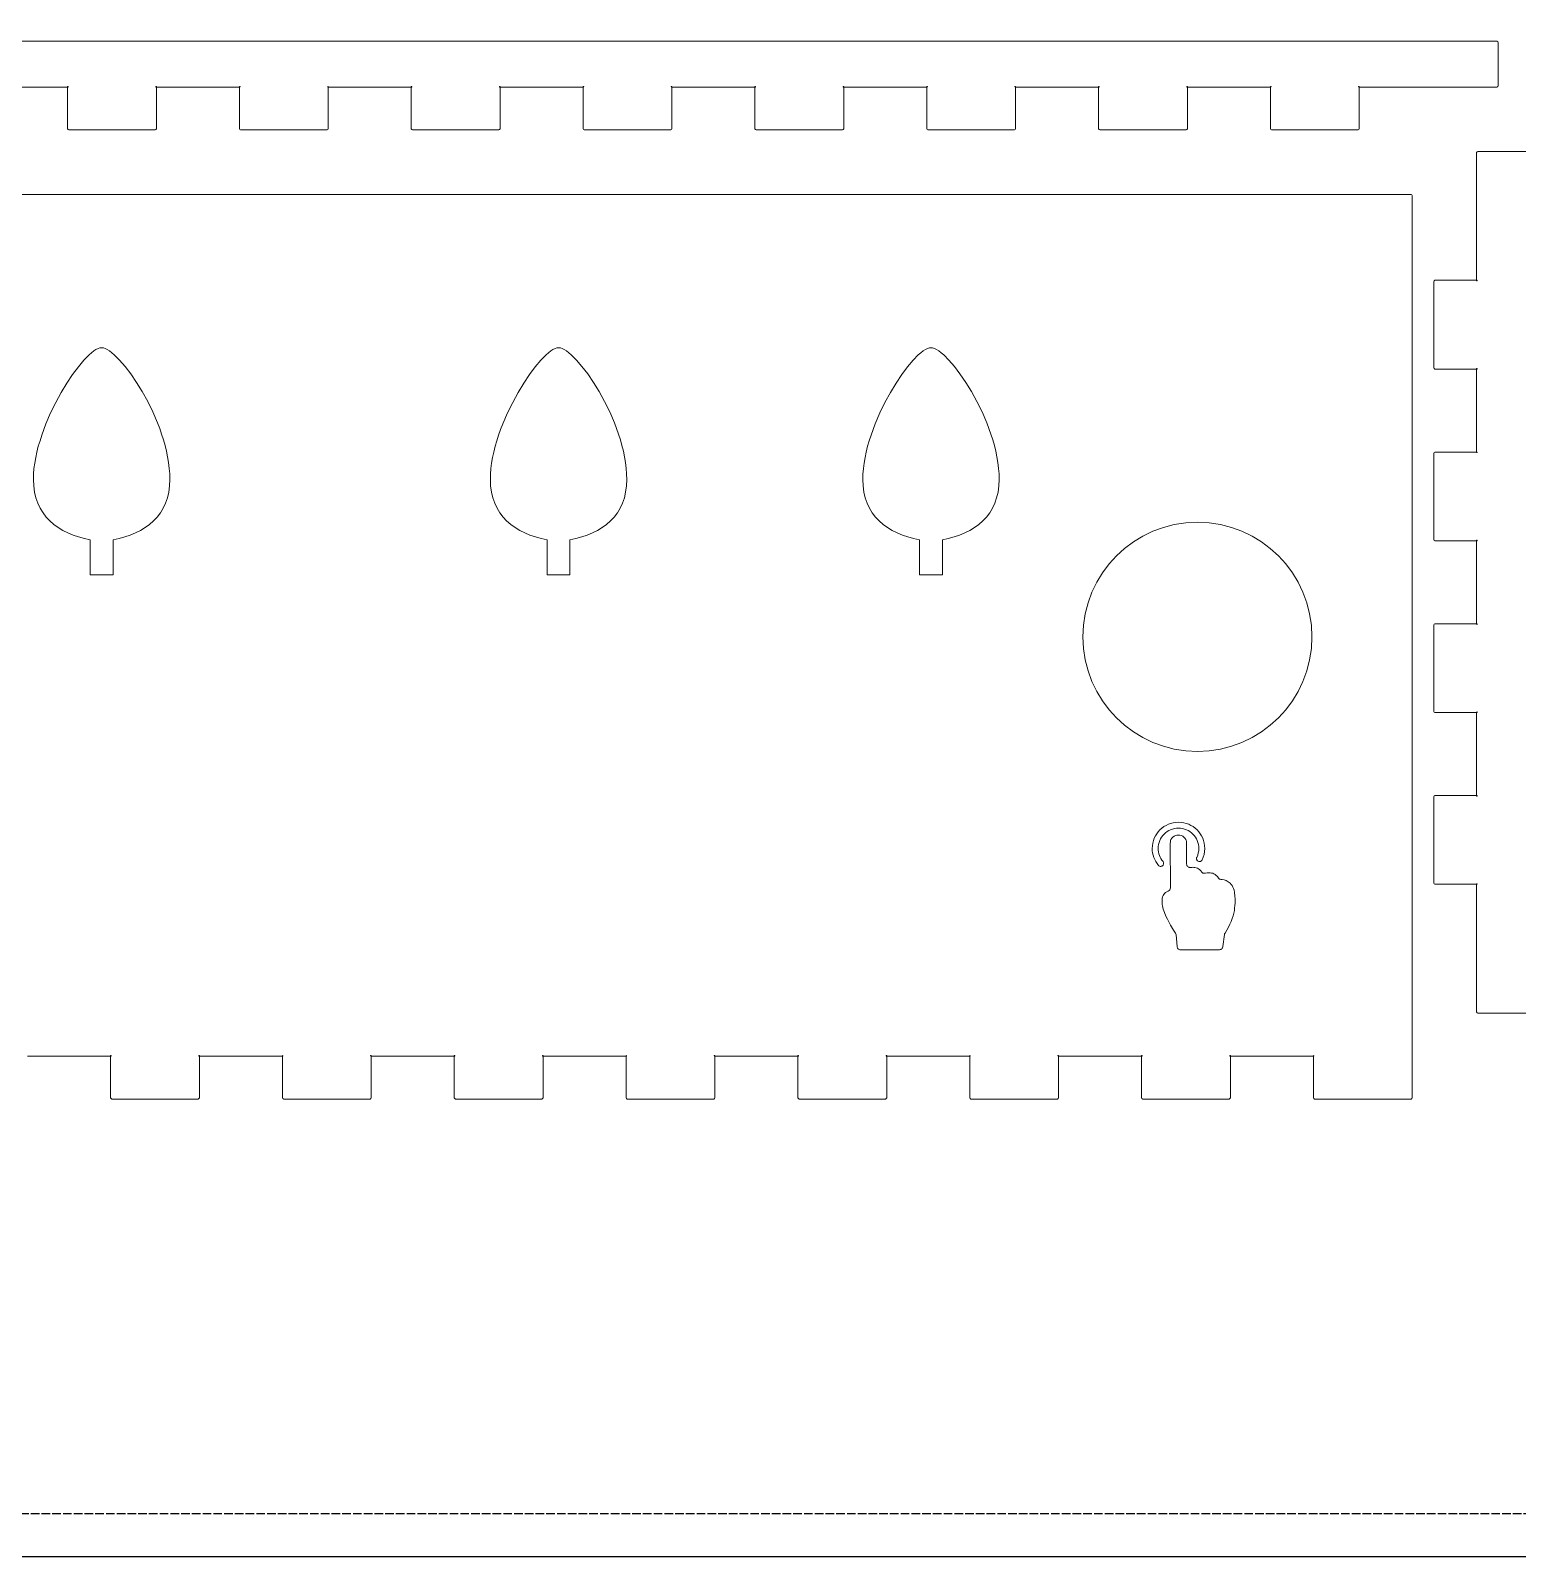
# Model space of a CAD drawing. Header units: millimetres. Extents: x 0 to 610, y 0 to 457.
# Drawn here: x 102.7 to 206.6, y 0 to 106.6 of the extents above; entities that cross this region are included whole.
import ezdxf

# ---------------------------------------------------------------- set-up
doc = ezdxf.new("R2010")
doc.units = ezdxf.units.MM
doc.header["$LTSCALE"] = 0.05
doc.linetypes.add('Dotted', pattern=[15, 12, -3])
doc.layers.get('0').update_dxf_attribs({"plot": 0})
doc.layers.add('CUT', color=1, linetype='Continuous', lineweight=0)
doc.layers.add('ETCH', color=5, linetype='Continuous', lineweight=0)

msp = doc.modelspace()

# ---------------------------------------------------------------- linework, layer by layer
msp.add_lwpolyline([(0, 0), (610, 0), (610, 457), (0, 457)], close=True)
at = {"linetype": 'Dotted'}
msp.add_lwpolyline([(3, 3), (607, 3), (607, 454), (3, 454)], close=True, dxfattribs=at)
at = {"layer": 'CUT'}
for p, q in [((202.12, 105.86), (26.72, 105.86)), ((205.12, 105.86), (202.12, 105.86)), ((205.14, 105.86), (205.12, 105.86)), ((205.19, 105.83), (205.14, 105.86)), ((205.22, 105.78), (205.19, 105.83)), ((205.22, 105.76), (205.22, 105.78)), ((205.22, 102.76), (205.22, 105.76)), ((99.52, 102.66), (105.32, 102.66)), ((105.34, 102.7), (105.32, 102.67)), ((105.32, 102.67), (105.32, 102.66)), ((105.32, 102.66), (105.33, 102.66)), ((105.32, 102.66), (105.32, 99.76)), ((105.33, 102.66), (105.36, 102.68)), ((105.36, 102.7), (105.34, 102.7)), ((105.36, 102.68), (105.36, 102.7)), ((111.51, 102.7), (111.48, 102.7)), ((111.48, 102.7), (111.48, 102.68)), ((111.48, 102.68), (111.51, 102.66)), ((111.52, 102.67), (111.51, 102.7)), ((111.51, 102.66), (111.52, 102.66)), ((111.52, 102.66), (111.52, 102.67)), ((111.52, 99.76), (111.52, 102.66)), ((111.52, 102.66), (117.32, 102.66)), ((117.34, 102.7), (117.32, 102.67)), ((117.32, 102.67), (117.32, 102.66)), ((117.32, 102.66), (117.33, 102.66)), ((117.32, 102.66), (117.32, 99.76)), ((117.33, 102.66), (117.36, 102.68)), ((117.36, 102.7), (117.34, 102.7)), ((117.36, 102.68), (117.36, 102.7)), ((123.51, 102.7), (123.48, 102.7)), ((123.48, 102.7), (123.48, 102.68)), ((123.48, 102.68), (123.51, 102.66)), ((123.52, 102.67), (123.51, 102.7)), ((123.51, 102.66), (123.52, 102.66)), ((123.52, 102.66), (123.52, 102.67)), ((123.52, 99.76), (123.52, 102.66)), ((123.52, 102.66), (129.32, 102.66)), ((129.34, 102.7), (129.32, 102.67)), ((129.32, 102.67), (129.32, 102.66)), ((129.32, 102.66), (129.33, 102.66)), ((129.32, 102.66), (129.32, 99.76)), ((129.33, 102.66), (129.36, 102.68)), ((129.36, 102.7), (129.34, 102.7)), ((129.36, 102.68), (129.36, 102.7)), ((135.51, 102.7), (135.48, 102.7)), ((135.48, 102.7), (135.48, 102.68)), ((135.48, 102.68), (135.51, 102.66)), ((135.52, 102.67), (135.51, 102.7)), ((135.51, 102.66), (135.52, 102.66)), ((135.52, 102.66), (135.52, 102.67)), ((135.52, 99.76), (135.52, 102.66)), ((135.52, 102.66), (141.32, 102.66)), ((141.34, 102.7), (141.32, 102.67)), ((141.32, 102.67), (141.32, 102.66)), ((141.32, 102.66), (141.33, 102.66)), ((141.32, 102.66), (141.32, 99.76)), ((141.33, 102.66), (141.36, 102.68)), ((141.36, 102.7), (141.34, 102.7)), ((141.36, 102.68), (141.36, 102.7)), ((147.51, 102.7), (147.48, 102.7)), ((147.48, 102.7), (147.48, 102.68)), ((147.48, 102.68), (147.51, 102.66)), ((147.52, 102.67), (147.51, 102.7)), ((147.51, 102.66), (147.52, 102.66)), ((147.52, 102.66), (147.52, 102.67)), ((147.52, 99.76), (147.52, 102.66)), ((147.52, 102.66), (153.32, 102.66)), ((153.34, 102.7), (153.32, 102.67)), ((153.32, 102.67), (153.32, 102.66)), ((153.32, 102.66), (153.33, 102.66)), ((153.32, 102.66), (153.32, 99.76)), ((153.33, 102.66), (153.36, 102.68)), ((153.36, 102.7), (153.34, 102.7)), ((153.36, 102.68), (153.36, 102.7)), ((159.51, 102.7), (159.48, 102.7)), ((159.48, 102.7), (159.48, 102.68)), ((159.48, 102.68), (159.51, 102.66)), ((159.52, 102.67), (159.51, 102.7)), ((159.51, 102.66), (159.52, 102.66)), ((159.52, 102.66), (159.52, 102.67)), ((159.52, 99.76), (159.52, 102.66)), ((159.52, 102.66), (165.32, 102.66)), ((165.34, 102.7), (165.32, 102.67)), ((165.32, 102.67), (165.32, 102.66)), ((165.32, 102.66), (165.33, 102.66)), ((165.32, 102.66), (165.32, 99.76)), ((165.33, 102.66), (165.36, 102.68)), ((165.36, 102.7), (165.34, 102.7)), ((165.36, 102.68), (165.36, 102.7)), ((171.51, 102.7), (171.48, 102.7)), ((171.48, 102.7), (171.48, 102.68)), ((171.48, 102.68), (171.51, 102.66)), ((171.52, 102.67), (171.51, 102.7)), ((171.51, 102.66), (171.52, 102.66)), ((171.52, 102.66), (171.52, 102.67)), ((171.52, 99.76), (171.52, 102.66)), ((171.52, 102.66), (177.32, 102.66)), ((177.34, 102.7), (177.32, 102.67)), ((177.32, 102.67), (177.32, 102.66)), ((177.32, 102.66), (177.33, 102.66)), ((177.32, 102.66), (177.32, 99.76)), ((177.33, 102.66), (177.36, 102.68)), ((177.36, 102.7), (177.34, 102.7)), ((177.36, 102.68), (177.36, 102.7)), ((183.51, 102.7), (183.48, 102.7)), ((183.48, 102.7), (183.48, 102.68)), ((183.48, 102.68), (183.51, 102.66)), ((183.52, 102.67), (183.51, 102.7)), ((183.51, 102.66), (183.52, 102.66)), ((183.52, 102.66), (183.52, 102.67)), ((183.52, 99.76), (183.52, 102.66)), ((183.52, 102.66), (189.32, 102.66)), ((189.34, 102.7), (189.32, 102.67)), ((189.32, 102.67), (189.32, 102.66)), ((189.32, 102.66), (189.33, 102.66)), ((189.32, 102.66), (189.32, 99.76)), ((189.33, 102.66), (189.36, 102.68)), ((189.36, 102.7), (189.34, 102.7)), ((189.36, 102.68), (189.36, 102.7)), ((195.51, 102.7), (195.48, 102.7)), ((195.48, 102.7), (195.48, 102.68)), ((195.48, 102.68), (195.51, 102.66)), ((195.52, 102.67), (195.51, 102.7)), ((195.51, 102.66), (195.52, 102.66)), ((195.52, 102.66), (195.52, 102.67)), ((195.52, 99.76), (195.52, 102.66)), ((195.52, 102.66), (202.12, 102.66)), ((202.12, 102.66), (205.12, 102.66)), ((205.12, 102.66), (205.14, 102.66)), ((205.14, 102.66), (205.19, 102.69)), ((205.19, 102.69), (205.22, 102.74)), ((205.22, 102.74), (205.22, 102.76)), ((105.32, 99.76), (105.32, 99.74)), ((105.32, 99.74), (105.35, 99.69)), ((105.35, 99.69), (105.4, 99.66)), ((105.4, 99.66), (105.42, 99.66)), ((105.42, 99.66), (111.42, 99.66)), ((111.42, 99.66), (111.44, 99.66)), ((111.44, 99.66), (111.49, 99.69)), ((111.49, 99.69), (111.52, 99.74)), ((111.52, 99.74), (111.52, 99.76)), ((117.32, 99.76), (117.32, 99.74)), ((117.32, 99.74), (117.35, 99.69)), ((117.35, 99.69), (117.4, 99.66)), ((117.4, 99.66), (117.42, 99.66)), ((117.42, 99.66), (123.42, 99.66)), ((123.42, 99.66), (123.44, 99.66)), ((123.44, 99.66), (123.49, 99.69)), ((123.49, 99.69), (123.52, 99.74)), ((123.52, 99.74), (123.52, 99.76)), ((129.32, 99.76), (129.32, 99.74)), ((129.32, 99.74), (129.35, 99.69)), ((129.35, 99.69), (129.4, 99.66)), ((129.4, 99.66), (129.42, 99.66)), ((129.42, 99.66), (135.42, 99.66)), ((135.42, 99.66), (135.44, 99.66)), ((135.44, 99.66), (135.49, 99.69)), ((135.49, 99.69), (135.52, 99.74)), ((135.52, 99.74), (135.52, 99.76)), ((141.32, 99.76), (141.32, 99.74)), ((141.32, 99.74), (141.35, 99.69)), ((141.35, 99.69), (141.4, 99.66)), ((141.4, 99.66), (141.42, 99.66)), ((141.42, 99.66), (147.42, 99.66)), ((147.42, 99.66), (147.44, 99.66)), ((147.44, 99.66), (147.49, 99.69)), ((147.49, 99.69), (147.52, 99.74)), ((147.52, 99.74), (147.52, 99.76)), ((153.32, 99.76), (153.32, 99.74)), ((153.32, 99.74), (153.35, 99.69)), ((153.35, 99.69), (153.4, 99.66)), ((153.4, 99.66), (153.42, 99.66)), ((153.42, 99.66), (159.42, 99.66)), ((159.42, 99.66), (159.44, 99.66)), ((159.44, 99.66), (159.49, 99.69)), ((159.49, 99.69), (159.52, 99.74)), ((159.52, 99.74), (159.52, 99.76)), ((165.32, 99.76), (165.32, 99.74)), ((165.32, 99.74), (165.35, 99.69)), ((165.35, 99.69), (165.4, 99.66)), ((165.4, 99.66), (165.42, 99.66)), ((165.42, 99.66), (171.42, 99.66)), ((171.42, 99.66), (171.44, 99.66)), ((171.44, 99.66), (171.49, 99.69)), ((171.49, 99.69), (171.52, 99.74)), ((171.52, 99.74), (171.52, 99.76)), ((177.32, 99.76), (177.32, 99.74)), ((177.32, 99.74), (177.35, 99.69)), ((177.35, 99.69), (177.4, 99.66)), ((177.4, 99.66), (177.42, 99.66)), ((177.42, 99.66), (183.42, 99.66)), ((183.42, 99.66), (183.44, 99.66)), ((183.44, 99.66), (183.49, 99.69)), ((183.49, 99.69), (183.52, 99.74)), ((183.52, 99.74), (183.52, 99.76)), ((189.32, 99.76), (189.32, 99.74)), ((189.32, 99.74), (189.35, 99.69)), ((189.35, 99.69), (189.4, 99.66)), ((189.4, 99.66), (189.42, 99.66)), ((189.42, 99.66), (195.42, 99.66)), ((195.42, 99.66), (195.44, 99.66)), ((195.44, 99.66), (195.49, 99.69)), ((195.49, 99.69), (195.52, 99.74)), ((195.52, 99.74), (195.52, 99.76)), ((203.75, 98.13), (203.72, 98.08)), ((203.81, 98.16), (203.75, 98.13)), ((203.82, 98.16), (203.81, 98.16)), ((210.72, 98.16), (203.82, 98.16)), ((203.72, 98.08), (203.72, 98.06)), ((203.72, 98.06), (203.72, 89.16)), ((23.72, 95.16), (199.12, 95.16)), ((199.12, 95.16), (199.14, 95.16)), ((199.14, 95.16), (199.19, 95.13)), ((199.19, 95.13), (199.22, 95.08)), ((199.22, 95.08), (199.22, 95.06)), ((199.22, 95.06), (199.22, 35.06)), ((200.75, 89.13), (200.72, 89.08)), ((200.72, 89.08), (200.72, 89.06)), ((200.72, 89.06), (200.72, 83.06)), ((200.81, 89.16), (200.75, 89.13)), ((200.82, 89.16), (200.81, 89.16)), ((203.72, 89.16), (200.82, 89.16)), ((203.72, 89.16), (203.72, 89.15)), ((203.73, 89.16), (203.72, 89.16)), ((203.72, 89.15), (203.74, 89.12)), ((203.76, 89.15), (203.73, 89.16)), ((203.74, 89.12), (203.76, 89.12)), ((203.76, 89.12), (203.76, 89.15)), ((107.15, 84.22), (107.3, 84.32)), ((107.3, 84.32), (107.45, 84.39)), ((107.45, 84.39), (107.58, 84.44)), ((107.58, 84.44), (107.7, 84.45)), ((107.7, 84.45), (107.82, 84.44)), ((107.82, 84.44), (107.95, 84.39)), ((107.95, 84.39), (108.09, 84.32)), ((108.09, 84.32), (108.24, 84.22)), ((108.24, 84.22), (108.41, 84.1)), ((139.06, 84.22), (139.21, 84.32)), ((139.21, 84.32), (139.36, 84.39)), ((139.36, 84.39), (139.49, 84.44)), ((139.49, 84.44), (139.61, 84.45)), ((139.61, 84.45), (139.73, 84.44)), ((139.73, 84.44), (139.86, 84.39)), ((139.86, 84.39), (140, 84.32)), ((140, 84.32), (140.15, 84.22)), ((140.15, 84.22), (140.32, 84.1)), ((165.07, 84.22), (165.22, 84.32)), ((165.22, 84.32), (165.36, 84.39)), ((165.36, 84.39), (165.5, 84.44)), ((165.5, 84.44), (165.61, 84.45)), ((165.61, 84.45), (165.73, 84.44)), ((165.73, 84.44), (165.86, 84.39)), ((165.86, 84.39), (166.01, 84.32)), ((166.01, 84.32), (166.16, 84.22)), ((166.16, 84.22), (166.32, 84.1)), ((106.07, 83.11), (106.45, 83.57)), ((106.45, 83.57), (106.82, 83.94)), ((106.82, 83.94), (106.99, 84.09)), ((106.99, 84.09), (107.15, 84.22)), ((108.41, 84.1), (108.58, 83.95)), ((108.58, 83.95), (108.94, 83.59)), ((108.94, 83.59), (109.33, 83.14)), ((137.97, 83.11), (138.36, 83.57)), ((138.36, 83.57), (138.73, 83.94)), ((138.73, 83.94), (138.9, 84.09)), ((138.9, 84.09), (139.06, 84.22)), ((140.32, 84.1), (140.49, 83.95)), ((140.49, 83.95), (140.85, 83.59)), ((140.85, 83.59), (141.24, 83.14)), ((163.98, 83.11), (164.37, 83.57)), ((164.37, 83.57), (164.73, 83.94)), ((164.73, 83.94), (164.9, 84.09)), ((164.9, 84.09), (165.07, 84.22)), ((166.32, 84.1), (166.5, 83.95)), ((166.5, 83.95), (166.86, 83.59)), ((166.86, 83.59), (167.25, 83.14)), ((105.27, 81.98), (105.67, 82.58)), ((105.67, 82.58), (106.07, 83.11)), ((109.33, 83.14), (109.73, 82.62)), ((109.73, 82.62), (110.13, 82.03)), ((137.18, 81.98), (137.58, 82.58)), ((137.58, 82.58), (137.97, 83.11)), ((141.24, 83.14), (141.64, 82.62)), ((141.64, 82.62), (142.04, 82.03)), ((163.18, 81.98), (163.58, 82.58)), ((163.58, 82.58), (163.98, 83.11)), ((167.25, 83.14), (167.64, 82.62)), ((167.64, 82.62), (168.05, 82.03)), ((200.72, 83.06), (200.72, 83.04)), ((200.72, 83.04), (200.75, 82.99)), ((200.75, 82.99), (200.81, 82.96)), ((200.81, 82.96), (200.82, 82.96)), ((200.82, 82.96), (203.72, 82.96)), ((203.74, 83), (203.72, 82.97)), ((203.72, 82.97), (203.72, 82.96)), ((203.72, 82.96), (203.73, 82.96)), ((203.72, 82.96), (203.72, 77.16)), ((203.73, 82.96), (203.76, 82.97)), ((203.76, 83), (203.74, 83)), ((203.76, 82.97), (203.76, 83)), ((104.49, 80.62), (104.87, 81.32)), ((104.87, 81.32), (105.27, 81.98)), ((110.13, 82.03), (110.53, 81.38)), ((110.53, 81.38), (110.91, 80.69)), ((136.4, 80.62), (136.78, 81.32)), ((136.78, 81.32), (137.18, 81.98)), ((142.04, 82.03), (142.44, 81.38)), ((142.44, 81.38), (142.82, 80.69)), ((162.4, 80.62), (162.79, 81.32)), ((162.79, 81.32), (163.18, 81.98)), ((168.05, 82.03), (168.44, 81.38)), ((168.44, 81.38), (168.82, 80.69)), ((104.13, 79.89), (104.49, 80.62)), ((110.91, 80.69), (111.27, 79.96)), ((111.27, 79.96), (111.6, 79.19)), ((136.04, 79.89), (136.4, 80.62)), ((142.82, 80.69), (143.18, 79.96)), ((143.18, 79.96), (143.51, 79.19)), ((162.04, 79.89), (162.4, 80.62)), ((168.82, 80.69), (169.18, 79.96)), ((169.18, 79.96), (169.51, 79.19)), ((103.65, 78.74), (103.8, 79.12)), ((103.8, 79.12), (104.13, 79.89)), ((111.6, 79.19), (111.75, 78.8)), ((135.56, 78.74), (135.71, 79.12)), ((135.71, 79.12), (136.04, 79.89)), ((143.51, 79.19), (143.66, 78.8)), ((161.57, 78.74), (161.72, 79.12)), ((161.72, 79.12), (162.04, 79.89)), ((169.51, 79.19), (169.66, 78.8)), ((103.27, 77.56), (103.39, 77.95)), ((103.39, 77.95), (103.51, 78.34)), ((103.51, 78.34), (103.65, 78.74)), ((111.75, 78.8), (111.88, 78.41)), ((111.88, 78.41), (112.01, 78.01)), ((112.01, 78.01), (112.12, 77.61)), ((135.18, 77.56), (135.29, 77.95)), ((135.29, 77.95), (135.42, 78.34)), ((135.42, 78.34), (135.56, 78.74)), ((143.66, 78.8), (143.79, 78.41)), ((143.79, 78.41), (143.92, 78.01)), ((143.92, 78.01), (144.03, 77.61)), ((161.19, 77.56), (161.3, 77.95)), ((161.3, 77.95), (161.43, 78.34)), ((161.43, 78.34), (161.57, 78.74)), ((169.66, 78.8), (169.8, 78.41)), ((169.8, 78.41), (169.93, 78.01)), ((169.93, 78.01), (170.04, 77.61)), ((103.02, 76.38), (103.09, 76.77)), ((103.09, 76.77), (103.17, 77.16)), ((103.17, 77.16), (103.27, 77.56)), ((112.12, 77.61), (112.22, 77.21)), ((112.22, 77.21), (112.3, 76.82)), ((112.3, 76.82), (112.37, 76.42)), ((134.93, 76.38), (135, 76.77)), ((135, 76.77), (135.08, 77.16)), ((135.08, 77.16), (135.18, 77.56)), ((144.03, 77.61), (144.13, 77.21)), ((144.13, 77.21), (144.21, 76.82)), ((144.21, 76.82), (144.28, 76.42)), ((160.94, 76.38), (161.01, 76.77)), ((161.01, 76.77), (161.09, 77.16)), ((161.09, 77.16), (161.19, 77.56)), ((170.04, 77.61), (170.14, 77.21)), ((170.14, 77.21), (170.22, 76.82)), ((170.22, 76.82), (170.29, 76.42)), ((200.75, 77.13), (200.72, 77.08)), ((200.72, 77.08), (200.72, 77.06)), ((200.72, 77.06), (200.72, 71.06)), ((200.81, 77.16), (200.75, 77.13)), ((200.82, 77.16), (200.81, 77.16)), ((203.72, 77.16), (200.82, 77.16)), ((203.72, 77.16), (203.72, 77.15)), ((203.73, 77.16), (203.72, 77.16)), ((203.72, 77.15), (203.74, 77.12)), ((203.76, 77.15), (203.73, 77.16)), ((203.74, 77.12), (203.76, 77.12)), ((203.76, 77.12), (203.76, 77.15)), ((102.94, 75.62), (102.97, 76)), ((102.97, 76), (103.02, 76.38)), ((112.37, 76.42), (112.42, 76.02)), ((112.42, 76.02), (112.45, 75.63)), ((134.85, 75.62), (134.88, 76)), ((134.88, 76), (134.93, 76.38)), ((144.28, 76.42), (144.33, 76.02)), ((144.33, 76.02), (144.36, 75.63)), ((160.86, 75.62), (160.89, 76)), ((160.89, 76), (160.94, 76.38)), ((170.29, 76.42), (170.34, 76.02)), ((170.34, 76.02), (170.37, 75.63)), ((102.93, 75.24), (102.94, 75.62)), ((102.95, 74.79), (102.93, 75.24)), ((103.01, 74.36), (102.95, 74.79)), ((112.44, 74.79), (112.38, 74.36)), ((112.46, 75.24), (112.44, 74.79)), ((112.45, 75.63), (112.46, 75.24)), ((134.84, 75.24), (134.85, 75.62)), ((134.86, 74.79), (134.84, 75.24)), ((134.92, 74.36), (134.86, 74.79)), ((144.35, 74.79), (144.29, 74.36)), ((144.37, 75.24), (144.35, 74.79)), ((144.36, 75.63), (144.37, 75.24)), ((160.85, 75.24), (160.86, 75.62)), ((160.87, 74.79), (160.85, 75.24)), ((160.93, 74.36), (160.87, 74.79)), ((170.36, 74.79), (170.3, 74.36)), ((170.38, 75.24), (170.36, 74.79)), ((170.37, 75.63), (170.38, 75.24)), ((103.11, 73.95), (103.01, 74.36)), ((103.24, 73.58), (103.11, 73.95)), ((103.4, 73.23), (103.24, 73.58)), ((112.16, 73.58), (111.99, 73.23)), ((112.29, 73.95), (112.16, 73.58)), ((112.38, 74.36), (112.29, 73.95)), ((135.02, 73.95), (134.92, 74.36)), ((135.15, 73.58), (135.02, 73.95)), ((135.31, 73.23), (135.15, 73.58)), ((144.07, 73.58), (143.9, 73.23)), ((144.2, 73.95), (144.07, 73.58)), ((144.29, 74.36), (144.2, 73.95)), ((161.02, 73.95), (160.93, 74.36)), ((161.15, 73.58), (161.02, 73.95)), ((161.32, 73.23), (161.15, 73.58)), ((170.07, 73.58), (169.91, 73.23)), ((170.2, 73.95), (170.07, 73.58)), ((170.3, 74.36), (170.2, 73.95)), ((103.6, 72.91), (103.4, 73.23)), ((103.82, 72.62), (103.6, 72.91)), ((104.07, 72.35), (103.82, 72.62)), ((111.57, 72.62), (111.32, 72.35)), ((111.8, 72.91), (111.57, 72.62)), ((111.99, 73.23), (111.8, 72.91)), ((135.51, 72.91), (135.31, 73.23)), ((135.73, 72.62), (135.51, 72.91)), ((135.98, 72.35), (135.73, 72.62)), ((143.48, 72.62), (143.23, 72.35)), ((143.71, 72.91), (143.48, 72.62)), ((143.9, 73.23), (143.71, 72.91)), ((161.51, 72.91), (161.32, 73.23)), ((161.74, 72.62), (161.51, 72.91)), ((161.99, 72.35), (161.74, 72.62)), ((169.49, 72.62), (169.24, 72.35)), ((169.72, 72.91), (169.49, 72.62)), ((169.91, 73.23), (169.72, 72.91)), ((104.35, 72.1), (104.07, 72.35)), ((104.66, 71.88), (104.35, 72.1)), ((104.99, 71.68), (104.66, 71.88)), ((105.33, 71.51), (104.99, 71.68)), ((105.7, 71.36), (105.33, 71.51)), ((110.06, 71.51), (109.69, 71.36)), ((110.41, 71.68), (110.06, 71.51)), ((110.74, 71.88), (110.41, 71.68)), ((111.04, 72.1), (110.74, 71.88)), ((111.32, 72.35), (111.04, 72.1)), ((136.26, 72.1), (135.98, 72.35)), ((136.57, 71.88), (136.26, 72.1)), ((136.89, 71.68), (136.57, 71.88)), ((137.24, 71.51), (136.89, 71.68)), ((137.61, 71.36), (137.24, 71.51)), ((141.97, 71.51), (141.6, 71.36)), ((142.32, 71.68), (141.97, 71.51)), ((142.65, 71.88), (142.32, 71.68)), ((142.95, 72.1), (142.65, 71.88)), ((143.23, 72.35), (142.95, 72.1)), ((162.27, 72.1), (161.99, 72.35)), ((162.57, 71.88), (162.27, 72.1)), ((162.9, 71.68), (162.57, 71.88)), ((163.25, 71.51), (162.9, 71.68)), ((163.62, 71.36), (163.25, 71.51)), ((167.98, 71.51), (167.61, 71.36)), ((168.33, 71.68), (167.98, 71.51)), ((168.65, 71.88), (168.33, 71.68)), ((168.96, 72.1), (168.65, 71.88)), ((169.24, 72.35), (168.96, 72.1)), ((106.09, 71.23), (105.7, 71.36)), ((106.49, 71.12), (106.09, 71.23)), ((106.9, 71.03), (106.49, 71.12)), ((106.9, 68.57), (106.9, 71.03)), ((108.91, 71.12), (108.49, 71.03)), ((108.49, 71.03), (108.49, 68.57)), ((109.31, 71.23), (108.91, 71.12)), ((109.69, 71.36), (109.31, 71.23)), ((138, 71.23), (137.61, 71.36)), ((138.4, 71.12), (138, 71.23)), ((138.81, 71.03), (138.4, 71.12)), ((138.81, 68.57), (138.81, 71.03)), ((140.82, 71.12), (140.4, 71.03)), ((140.4, 71.03), (140.4, 68.57)), ((141.22, 71.23), (140.82, 71.12)), ((141.6, 71.36), (141.22, 71.23)), ((164, 71.23), (163.62, 71.36)), ((164.4, 71.12), (164, 71.23)), ((164.82, 71.03), (164.4, 71.12)), ((164.82, 68.57), (164.82, 71.03)), ((166.82, 71.12), (166.41, 71.03)), ((166.41, 71.03), (166.41, 68.57)), ((167.23, 71.23), (166.82, 71.12)), ((167.61, 71.36), (167.23, 71.23)), ((200.72, 71.06), (200.72, 71.04)), ((200.72, 71.04), (200.75, 70.99)), ((200.75, 70.99), (200.81, 70.96)), ((200.81, 70.96), (200.82, 70.96)), ((200.82, 70.96), (203.72, 70.96)), ((203.74, 71), (203.72, 70.97)), ((203.72, 70.97), (203.72, 70.96)), ((203.72, 70.96), (203.73, 70.96)), ((203.72, 70.96), (203.72, 65.16)), ((203.73, 70.96), (203.76, 70.97)), ((203.76, 71), (203.74, 71)), ((203.76, 70.97), (203.76, 71)), ((108.49, 68.57), (106.9, 68.57)), ((140.4, 68.57), (138.81, 68.57)), ((166.41, 68.57), (164.82, 68.57)), ((200.75, 65.13), (200.72, 65.08)), ((200.72, 65.08), (200.72, 65.06)), ((200.72, 65.06), (200.72, 59.06)), ((200.81, 65.16), (200.75, 65.13)), ((200.82, 65.16), (200.81, 65.16)), ((203.72, 65.16), (200.82, 65.16)), ((203.72, 65.16), (203.72, 65.15)), ((203.73, 65.16), (203.72, 65.16)), ((203.72, 65.15), (203.74, 65.12)), ((203.76, 65.15), (203.73, 65.16)), ((203.74, 65.12), (203.76, 65.12)), ((203.76, 65.12), (203.76, 65.15)), ((200.72, 59.06), (200.72, 59.04)), ((200.72, 59.04), (200.75, 58.99)), ((200.75, 58.99), (200.81, 58.96)), ((200.81, 58.96), (200.82, 58.96)), ((200.82, 58.96), (203.72, 58.96)), ((203.74, 59), (203.72, 58.97)), ((203.72, 58.97), (203.72, 58.96)), ((203.72, 58.96), (203.73, 58.96)), ((203.72, 58.96), (203.72, 53.16)), ((203.73, 58.96), (203.76, 58.97)), ((203.76, 59), (203.74, 59)), ((203.76, 58.97), (203.76, 59)), ((200.75, 53.13), (200.72, 53.08)), ((200.72, 53.08), (200.72, 53.06)), ((200.72, 53.06), (200.72, 47.06)), ((200.81, 53.16), (200.75, 53.13)), ((200.82, 53.16), (200.81, 53.16)), ((203.72, 53.16), (200.82, 53.16)), ((203.72, 53.16), (203.72, 53.15)), ((203.73, 53.16), (203.72, 53.16)), ((203.72, 53.15), (203.74, 53.12)), ((203.76, 53.15), (203.73, 53.16)), ((203.74, 53.12), (203.76, 53.12)), ((203.76, 53.12), (203.76, 53.15)), ((200.72, 47.06), (200.72, 47.04)), ((200.72, 47.04), (200.75, 46.99)), ((200.75, 46.99), (200.81, 46.96)), ((200.81, 46.96), (200.82, 46.96)), ((200.82, 46.96), (203.72, 46.96)), ((203.74, 47), (203.72, 46.97)), ((203.72, 46.97), (203.72, 46.96)), ((203.72, 46.96), (203.73, 46.96)), ((203.72, 46.96), (203.72, 38.06)), ((203.73, 46.96), (203.76, 46.97)), ((203.76, 47), (203.74, 47)), ((203.76, 46.97), (203.76, 47)), ((203.72, 38.06), (203.72, 38.04)), ((203.72, 38.04), (203.75, 37.99)), ((203.75, 37.99), (203.81, 37.96)), ((203.81, 37.96), (203.82, 37.96)), ((203.82, 37.96), (210.72, 37.96)), ((203.82, 37.96), (203.82, 37.96)), ((108.32, 34.96), (102.52, 34.96)), ((108.32, 34.97), (108.34, 35)), ((108.32, 34.96), (108.32, 34.97)), ((108.32, 32.06), (108.32, 34.96)), ((108.33, 34.96), (108.32, 34.96)), ((108.36, 34.97), (108.33, 34.96)), ((108.34, 35), (108.36, 35)), ((108.36, 35), (108.36, 34.97)), ((114.48, 34.97), (114.48, 35)), ((114.48, 35), (114.51, 35)), ((114.51, 34.96), (114.48, 34.97)), ((114.51, 35), (114.52, 34.97)), ((114.52, 34.96), (114.51, 34.96)), ((114.52, 34.97), (114.52, 34.96)), ((120.32, 34.96), (114.52, 34.96)), ((114.52, 34.96), (114.52, 32.06)), ((120.32, 34.97), (120.34, 35)), ((120.32, 34.96), (120.32, 34.97)), ((120.32, 32.06), (120.32, 34.96)), ((120.33, 34.96), (120.32, 34.96)), ((120.36, 34.97), (120.33, 34.96)), ((120.34, 35), (120.36, 35)), ((120.36, 35), (120.36, 34.97)), ((126.48, 34.97), (126.48, 35)), ((126.48, 35), (126.51, 35)), ((126.51, 34.96), (126.48, 34.97)), ((126.51, 35), (126.52, 34.97)), ((126.52, 34.96), (126.51, 34.96)), ((126.52, 34.97), (126.52, 34.96)), ((132.32, 34.96), (126.52, 34.96)), ((126.52, 34.96), (126.52, 32.06)), ((132.32, 34.97), (132.34, 35)), ((132.32, 34.96), (132.32, 34.97)), ((132.32, 32.06), (132.32, 34.96)), ((132.33, 34.96), (132.32, 34.96)), ((132.36, 34.97), (132.33, 34.96)), ((132.34, 35), (132.36, 35)), ((132.36, 35), (132.36, 34.97)), ((138.48, 34.97), (138.48, 35)), ((138.48, 35), (138.51, 35)), ((138.51, 34.96), (138.48, 34.97)), ((138.51, 35), (138.52, 34.97)), ((138.52, 34.96), (138.51, 34.96)), ((138.52, 34.97), (138.52, 34.96)), ((144.32, 34.96), (138.52, 34.96)), ((138.52, 34.96), (138.52, 32.06)), ((144.32, 34.97), (144.34, 35)), ((144.32, 34.96), (144.32, 34.97)), ((144.32, 32.06), (144.32, 34.96)), ((144.33, 34.96), (144.32, 34.96)), ((144.36, 34.97), (144.33, 34.96)), ((144.34, 35), (144.36, 35)), ((144.36, 35), (144.36, 34.97)), ((150.48, 34.97), (150.48, 35)), ((150.48, 35), (150.51, 35)), ((150.51, 34.96), (150.48, 34.97)), ((150.51, 35), (150.52, 34.97)), ((150.52, 34.96), (150.51, 34.96)), ((150.52, 34.97), (150.52, 34.96)), ((156.32, 34.96), (150.52, 34.96)), ((150.52, 34.96), (150.52, 32.06)), ((156.32, 34.97), (156.34, 35)), ((156.32, 34.96), (156.32, 34.97)), ((156.32, 32.06), (156.32, 34.96)), ((156.33, 34.96), (156.32, 34.96)), ((156.36, 34.97), (156.33, 34.96)), ((156.34, 35), (156.36, 35)), ((156.36, 35), (156.36, 34.97)), ((162.48, 34.97), (162.48, 35)), ((162.48, 35), (162.51, 35)), ((162.51, 34.96), (162.48, 34.97)), ((162.51, 35), (162.52, 34.97)), ((162.52, 34.96), (162.51, 34.96)), ((162.52, 34.97), (162.52, 34.96)), ((168.32, 34.96), (162.52, 34.96)), ((162.52, 34.96), (162.52, 32.06)), ((168.32, 34.97), (168.34, 35)), ((168.32, 34.96), (168.32, 34.97)), ((168.32, 32.06), (168.32, 34.96)), ((168.33, 34.96), (168.32, 34.96)), ((168.36, 34.97), (168.33, 34.96)), ((168.34, 35), (168.36, 35)), ((168.36, 35), (168.36, 34.97)), ((174.48, 34.97), (174.48, 35)), ((174.48, 35), (174.51, 35)), ((174.51, 34.96), (174.48, 34.97)), ((174.51, 35), (174.52, 34.97)), ((174.52, 34.96), (174.51, 34.96)), ((174.52, 34.97), (174.52, 34.96)), ((180.32, 34.96), (174.52, 34.96)), ((174.52, 34.96), (174.52, 32.06)), ((180.32, 34.97), (180.34, 35)), ((180.32, 34.96), (180.32, 34.97)), ((180.32, 32.06), (180.32, 34.96)), ((180.33, 34.96), (180.32, 34.96)), ((180.36, 34.97), (180.33, 34.96)), ((180.34, 35), (180.36, 35)), ((180.36, 35), (180.36, 34.97)), ((186.48, 34.97), (186.48, 35)), ((186.48, 35), (186.51, 35)), ((186.51, 34.96), (186.48, 34.97)), ((186.51, 35), (186.52, 34.97)), ((186.52, 34.96), (186.51, 34.96)), ((186.52, 34.97), (186.52, 34.96)), ((192.32, 34.96), (186.52, 34.96)), ((186.52, 34.96), (186.52, 32.06)), ((192.32, 34.97), (192.34, 35)), ((192.32, 34.96), (192.32, 34.97)), ((192.32, 32.06), (192.32, 34.96)), ((192.33, 34.96), (192.32, 34.96)), ((192.36, 34.97), (192.33, 34.96)), ((192.34, 35), (192.36, 35)), ((192.36, 35), (192.36, 34.97)), ((199.22, 35.06), (199.22, 32.06)), ((108.32, 32.04), (108.32, 32.06)), ((108.35, 31.99), (108.32, 32.04)), ((108.4, 31.96), (108.35, 31.99)), ((114.49, 31.99), (114.44, 31.96)), ((114.52, 32.04), (114.49, 31.99)), ((114.52, 32.06), (114.52, 32.04)), ((120.32, 32.04), (120.32, 32.06)), ((120.35, 31.99), (120.32, 32.04)), ((120.41, 31.96), (120.35, 31.99)), ((126.49, 31.99), (126.44, 31.96)), ((126.52, 32.04), (126.49, 31.99)), ((126.52, 32.06), (126.52, 32.04)), ((132.32, 32.04), (132.32, 32.06)), ((132.35, 31.99), (132.32, 32.04)), ((132.4, 31.96), (132.35, 31.99)), ((138.49, 31.99), (138.44, 31.96)), ((138.52, 32.04), (138.49, 31.99)), ((138.52, 32.06), (138.52, 32.04)), ((144.32, 32.04), (144.32, 32.06)), ((144.35, 31.99), (144.32, 32.04)), ((144.4, 31.96), (144.35, 31.99)), ((150.49, 31.99), (150.44, 31.96)), ((150.52, 32.04), (150.49, 31.99)), ((150.52, 32.06), (150.52, 32.04)), ((156.32, 32.04), (156.32, 32.06)), ((156.35, 31.99), (156.32, 32.04)), ((156.4, 31.96), (156.35, 31.99)), ((162.49, 31.99), (162.44, 31.96)), ((162.52, 32.04), (162.49, 31.99)), ((162.52, 32.06), (162.52, 32.04)), ((168.32, 32.04), (168.32, 32.06)), ((168.35, 31.99), (168.32, 32.04)), ((168.4, 31.96), (168.35, 31.99)), ((174.49, 31.99), (174.44, 31.96)), ((174.52, 32.04), (174.49, 31.99)), ((174.52, 32.06), (174.52, 32.04)), ((180.32, 32.04), (180.32, 32.06)), ((180.35, 31.99), (180.32, 32.04)), ((180.4, 31.96), (180.35, 31.99)), ((186.49, 31.99), (186.44, 31.96)), ((186.52, 32.04), (186.49, 31.99)), ((186.52, 32.06), (186.52, 32.04)), ((192.32, 32.04), (192.32, 32.06)), ((192.35, 31.99), (192.32, 32.04)), ((192.4, 31.96), (192.35, 31.99)), ((199.19, 31.99), (199.14, 31.96)), ((199.22, 32.04), (199.19, 31.99)), ((199.22, 32.06), (199.22, 32.04)), ((108.42, 31.96), (108.4, 31.96)), ((114.42, 31.96), (108.42, 31.96)), ((114.44, 31.96), (114.42, 31.96)), ((120.42, 31.96), (120.41, 31.96)), ((126.42, 31.96), (120.42, 31.96)), ((126.44, 31.96), (126.42, 31.96)), ((132.42, 31.96), (132.4, 31.96)), ((138.42, 31.96), (132.42, 31.96)), ((138.44, 31.96), (138.42, 31.96)), ((144.42, 31.96), (144.4, 31.96)), ((150.42, 31.96), (144.42, 31.96)), ((150.44, 31.96), (150.42, 31.96)), ((156.42, 31.96), (156.4, 31.96)), ((162.42, 31.96), (156.42, 31.96)), ((162.44, 31.96), (162.42, 31.96)), ((168.42, 31.96), (168.4, 31.96)), ((174.42, 31.96), (168.42, 31.96)), ((174.44, 31.96), (174.42, 31.96)), ((180.42, 31.96), (180.4, 31.96)), ((186.42, 31.96), (180.42, 31.96)), ((186.44, 31.96), (186.42, 31.96)), ((192.42, 31.96), (192.4, 31.96)), ((199.12, 31.96), (192.42, 31.96)), ((199.14, 31.96), (199.12, 31.96))]:
    msp.add_line(p, q, dxfattribs=at)
msp.add_circle((184.22, 64.25), 8, dxfattribs=at)
at = {"layer": 'ETCH'}
for p, q in [((182.35, 51.22), (182.19, 51.16)), ((182.53, 51.26), (182.35, 51.22)), ((182.71, 51.29), (182.53, 51.26)), ((182.9, 51.3), (182.71, 51.29)), ((183.09, 51.29), (182.9, 51.3)), ((183.27, 51.26), (183.09, 51.29)), ((183.44, 51.22), (183.27, 51.26)), ((183.61, 51.16), (183.44, 51.22)), ((181.21, 50.18), (181.15, 50.01)), ((181.29, 50.34), (181.21, 50.18)), ((181.38, 50.49), (181.29, 50.34)), ((181.49, 50.63), (181.38, 50.49)), ((181.6, 50.76), (181.49, 50.63)), ((181.59, 50.02), (181.65, 50.14)), ((181.73, 50.88), (181.6, 50.76)), ((181.65, 50.14), (181.72, 50.26)), ((181.72, 50.26), (181.81, 50.37)), ((181.88, 50.99), (181.73, 50.88)), ((181.81, 50.37), (181.9, 50.47)), ((182.03, 51.08), (181.88, 50.99)), ((181.9, 50.47), (182, 50.56)), ((182, 50.56), (182.11, 50.64)), ((182.19, 51.16), (182.03, 51.08)), ((182.11, 50.64), (182.22, 50.71)), ((182.22, 50.71), (182.35, 50.77)), ((182.35, 50.77), (182.48, 50.82)), ((182.43, 50.18), (182.37, 50.08)), ((182.5, 50.26), (182.43, 50.18)), ((182.48, 50.82), (182.61, 50.86)), ((182.59, 50.32), (182.5, 50.26)), ((182.68, 50.37), (182.59, 50.32)), ((182.61, 50.86), (182.75, 50.88)), ((182.79, 50.39), (182.68, 50.37)), ((182.75, 50.88), (182.9, 50.88)), ((182.89, 50.4), (182.79, 50.39)), ((183, 50.39), (182.89, 50.4)), ((182.9, 50.88), (183.04, 50.88)), ((183.1, 50.37), (183, 50.39)), ((183.04, 50.88), (183.19, 50.86)), ((183.2, 50.32), (183.1, 50.37)), ((183.19, 50.86), (183.32, 50.82)), ((183.28, 50.26), (183.2, 50.32)), ((183.35, 50.18), (183.28, 50.26)), ((183.32, 50.82), (183.45, 50.77)), ((183.41, 50.08), (183.35, 50.18)), ((183.45, 50.77), (183.58, 50.71)), ((183.58, 50.71), (183.69, 50.64)), ((183.77, 51.08), (183.61, 51.16)), ((183.69, 50.64), (183.8, 50.56)), ((183.92, 50.99), (183.77, 51.08)), ((183.8, 50.56), (183.9, 50.47)), ((183.9, 50.47), (183.99, 50.37)), ((184.07, 50.88), (183.92, 50.99)), ((183.99, 50.37), (184.08, 50.26)), ((184.2, 50.76), (184.07, 50.88)), ((184.08, 50.26), (184.15, 50.14)), ((184.15, 50.14), (184.21, 50.02)), ((184.31, 50.63), (184.2, 50.76)), ((184.42, 50.49), (184.31, 50.63)), ((184.51, 50.34), (184.42, 50.49)), ((184.59, 50.18), (184.51, 50.34)), ((184.65, 50.01), (184.59, 50.18)), ((181.08, 49.65), (181.07, 49.47)), ((181.07, 49.47), (181.07, 49.3)), ((181.07, 49.3), (181.09, 49.15)), ((181.1, 49.84), (181.08, 49.65)), ((181.09, 49.15), (181.13, 48.99)), ((181.15, 50.01), (181.1, 49.84)), ((181.48, 49.47), (181.49, 49.61)), ((181.49, 49.34), (181.48, 49.47)), ((181.49, 49.61), (181.51, 49.75)), ((181.5, 49.22), (181.49, 49.34)), ((181.53, 49.1), (181.5, 49.22)), ((181.51, 49.75), (181.54, 49.89)), ((181.57, 48.98), (181.53, 49.1)), ((181.54, 49.89), (181.59, 50.02)), ((182.33, 49.9), (182.32, 49.83)), ((182.32, 49.83), (182.33, 46.72)), ((182.34, 49.97), (182.33, 49.9)), ((182.35, 50.03), (182.34, 49.97)), ((182.37, 50.08), (182.35, 50.03)), ((183.43, 50.03), (183.41, 50.08)), ((183.45, 49.97), (183.43, 50.03)), ((183.46, 49.9), (183.45, 49.97)), ((183.46, 49.83), (183.46, 49.9)), ((183.46, 48.37), (183.46, 49.83)), ((184.21, 50.02), (184.25, 49.89)), ((184.28, 49.15), (184.24, 48.99)), ((184.25, 49.89), (184.29, 49.75)), ((184.31, 49.3), (184.28, 49.15)), ((184.29, 49.75), (184.31, 49.61)), ((184.31, 49.61), (184.32, 49.47)), ((184.32, 49.47), (184.31, 49.3)), ((184.63, 48.85), (184.69, 49.05)), ((184.7, 49.84), (184.65, 50.01)), ((184.69, 49.05), (184.72, 49.26)), ((184.72, 49.65), (184.7, 49.84)), ((184.73, 49.47), (184.72, 49.65)), ((184.72, 49.26), (184.73, 49.47)), ((181.13, 48.99), (181.18, 48.84)), ((181.18, 48.84), (181.24, 48.69)), ((181.24, 48.69), (181.31, 48.55)), ((181.31, 48.55), (181.4, 48.41)), ((181.4, 48.41), (181.5, 48.28)), ((181.5, 48.28), (181.53, 48.25)), ((181.53, 48.25), (181.57, 48.23)), ((181.61, 48.86), (181.57, 48.98)), ((181.57, 48.23), (181.61, 48.21)), ((181.67, 48.76), (181.61, 48.86)), ((181.61, 48.21), (181.66, 48.21)), ((181.66, 48.21), (181.73, 48.22)), ((181.66, 48.21), (181.66, 48.21)), ((181.74, 48.65), (181.67, 48.76)), ((181.73, 48.22), (181.76, 48.24)), ((181.82, 48.55), (181.74, 48.65)), ((181.76, 48.24), (181.79, 48.26)), ((181.79, 48.26), (181.82, 48.29)), ((181.84, 48.52), (181.82, 48.55)), ((181.82, 48.29), (181.84, 48.32)), ((181.85, 48.48), (181.84, 48.52)), ((181.84, 48.32), (181.86, 48.36)), ((181.86, 48.44), (181.85, 48.48)), ((181.86, 48.4), (181.86, 48.44)), ((181.86, 48.36), (181.86, 48.4)), ((183.47, 48.32), (183.46, 48.37)), ((183.48, 48.28), (183.47, 48.32)), ((183.5, 48.24), (183.48, 48.28)), ((183.53, 48.2), (183.5, 48.24)), ((183.57, 48.17), (183.53, 48.2)), ((183.61, 48.15), (183.57, 48.17)), ((183.65, 48.13), (183.61, 48.15)), ((183.7, 48.13), (183.65, 48.13)), ((183.74, 48.13), (183.7, 48.13)), ((183.82, 48.14), (183.74, 48.13)), ((183.9, 48.15), (183.82, 48.14)), ((183.97, 48.14), (183.9, 48.15)), ((184.05, 48.13), (183.97, 48.14)), ((184.14, 48.11), (184.05, 48.13)), ((184.22, 48.08), (184.14, 48.11)), ((184.16, 48.8), (184.15, 48.76)), ((184.15, 48.76), (184.16, 48.72)), ((184.18, 48.84), (184.16, 48.8)), ((184.16, 48.72), (184.17, 48.69)), ((184.17, 48.69), (184.18, 48.65)), ((184.24, 48.99), (184.18, 48.84)), ((184.18, 48.65), (184.21, 48.62)), ((184.21, 48.62), (184.23, 48.59)), ((184.3, 48.04), (184.22, 48.08)), ((184.23, 48.59), (184.27, 48.57)), ((184.27, 48.57), (184.31, 48.55)), ((184.38, 47.98), (184.3, 48.04)), ((184.31, 48.55), (184.35, 48.55)), ((184.35, 48.55), (184.39, 48.55)), ((184.45, 47.91), (184.38, 47.98)), ((184.39, 48.55), (184.43, 48.56)), ((184.43, 48.56), (184.47, 48.57)), ((184.47, 48.57), (184.5, 48.6)), ((184.5, 48.6), (184.53, 48.63)), ((184.53, 48.63), (184.55, 48.66)), ((184.55, 48.66), (184.63, 48.85)), ((184.52, 47.82), (184.45, 47.91)), ((184.56, 47.78), (184.52, 47.82)), ((184.61, 47.75), (184.56, 47.78)), ((184.66, 47.73), (184.61, 47.75)), ((184.71, 47.73), (184.66, 47.73)), ((184.78, 47.73), (184.71, 47.73)), ((184.9, 47.76), (184.78, 47.73)), ((185.04, 47.77), (184.9, 47.76)), ((185.12, 47.77), (185.04, 47.77)), ((185.2, 47.75), (185.12, 47.77)), ((185.29, 47.73), (185.2, 47.75)), ((185.37, 47.69), (185.29, 47.73)), ((185.46, 47.65), (185.37, 47.69)), ((185.54, 47.58), (185.46, 47.65)), ((185.62, 47.5), (185.54, 47.58)), ((185.69, 47.4), (185.62, 47.5)), ((185.72, 47.36), (185.69, 47.4)), ((185.76, 47.33), (185.72, 47.36)), ((185.81, 47.31), (185.76, 47.33)), ((185.86, 47.3), (185.81, 47.31)), ((185.96, 47.29), (185.86, 47.3)), ((186.09, 47.27), (185.96, 47.29)), ((186.23, 47.22), (186.09, 47.27)), ((186.3, 47.19), (186.23, 47.22)), ((186.37, 47.14), (186.3, 47.19)), ((186.44, 47.09), (186.37, 47.14)), ((186.51, 47.03), (186.44, 47.09)), ((186.58, 46.95), (186.51, 47.03)), ((186.64, 46.87), (186.58, 46.95)), ((181.76, 45.98), (181.75, 45.89)), ((181.75, 45.89), (181.75, 45.78)), ((181.79, 46.08), (181.76, 45.98)), ((181.82, 46.17), (181.79, 46.08)), ((181.87, 46.25), (181.82, 46.17)), ((181.93, 46.32), (181.87, 46.25)), ((182, 46.39), (181.93, 46.32)), ((182.08, 46.44), (182, 46.39)), ((182.18, 46.49), (182.08, 46.44)), ((182.24, 46.53), (182.18, 46.49)), ((182.29, 46.58), (182.24, 46.53)), ((182.32, 46.64), (182.29, 46.58)), ((182.33, 46.72), (182.32, 46.64)), ((186.69, 46.77), (186.64, 46.87)), ((186.74, 46.66), (186.69, 46.77)), ((186.78, 46.54), (186.74, 46.66)), ((186.81, 46.4), (186.78, 46.54)), ((186.84, 46.11), (186.81, 46.4)), ((186.81, 46.4), (186.81, 46.4)), ((186.85, 45.96), (186.84, 46.11)), ((186.86, 45.8), (186.85, 45.96)), ((181.75, 45.78), (181.75, 45.67)), ((181.75, 45.67), (181.76, 45.56)), ((181.76, 45.56), (181.78, 45.45)), ((181.78, 45.45), (181.84, 45.22)), ((181.84, 45.22), (181.92, 44.98)), ((181.92, 44.98), (182.02, 44.74)), ((186.71, 44.75), (186.76, 44.94)), ((186.76, 44.94), (186.8, 45.12)), ((186.8, 45.12), (186.82, 45.3)), ((186.82, 45.3), (186.84, 45.47)), ((186.84, 45.47), (186.85, 45.64)), ((186.85, 45.64), (186.86, 45.8)), ((182.02, 44.74), (182.13, 44.52)), ((182.13, 44.52), (182.24, 44.3)), ((182.24, 44.3), (182.35, 44.1)), ((182.35, 44.1), (182.55, 43.76)), ((182.55, 43.76), (182.69, 43.55)), ((186.15, 43.55), (186.28, 43.76)), ((186.28, 43.76), (186.39, 43.97)), ((186.39, 43.97), (186.49, 44.17)), ((186.49, 44.17), (186.57, 44.37)), ((186.57, 44.37), (186.65, 44.56)), ((186.65, 44.56), (186.71, 44.75)), ((182.69, 43.55), (182.72, 43.49)), ((182.72, 43.49), (182.74, 43.43)), ((182.74, 43.43), (182.8, 42.61)), ((186, 42.61), (186.11, 43.45)), ((186.11, 43.45), (186.12, 43.5)), ((186.12, 43.5), (186.15, 43.55)), ((182.8, 42.61), (182.8, 42.57)), ((182.8, 42.57), (182.82, 42.52)), ((182.82, 42.52), (182.84, 42.48)), ((182.84, 42.48), (182.87, 42.45)), ((182.87, 42.45), (182.91, 42.42)), ((182.91, 42.42), (182.95, 42.4)), ((182.95, 42.4), (182.99, 42.38)), ((182.99, 42.38), (183.04, 42.38)), ((183.04, 42.38), (185.76, 42.39)), ((183.04, 42.38), (183.04, 42.38)), ((185.76, 42.39), (185.8, 42.4)), ((185.8, 42.4), (185.85, 42.41)), ((185.85, 42.41), (185.88, 42.43)), ((185.88, 42.43), (185.92, 42.45)), ((185.92, 42.45), (185.95, 42.49)), ((185.95, 42.49), (185.97, 42.52)), ((185.97, 42.52), (185.99, 42.56)), ((185.99, 42.56), (186, 42.61))]:
    msp.add_line(p, q, dxfattribs=at)

doc.saveas('drawing.dxf')
